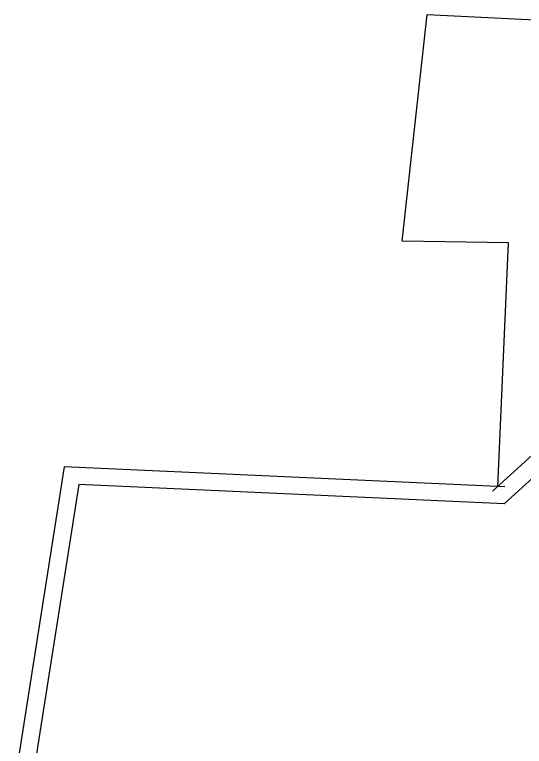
# Model space of a CAD drawing. Header units: millimetres. Extents: x -122 to 18470, y 1312 to 18486.
# Drawn here: x 4053 to 10033, y 9899 to 18486 of the extents above; entities that cross this region are included whole.
import ezdxf

# ---------------------------------------------------------------- set-up
doc = ezdxf.new("R2010")
doc.units = ezdxf.units.MM

msp = doc.modelspace()

# ---------------------------------------------------------------- linework, layer by layer
for p, q in [((8600.3, 15828.9), (8891.1, 18486.3)), ((8891.1, 18486.3), (14395.8, 18217.1)), ((9846.7, 15808.2), (8600.3, 15828.9)), ((9721, 12947.8), (9846.7, 15808.2))]:
    msp.add_line(p, q)
for points in [[(4604, 3046.2), (5843.4, 1405.9), (18470.4, 7700), (14395.8, 17193.9), (9659.9, 12892.3)], [(4763.6, 3166.8), (5902.9, 1659), (18212.1, 7794.7), (14322.7, 16857.3), (9794.4, 12744.2)], [(9803.5, 12944), (4634.6, 13179.3), (4053.2, 9472.2)], [(9794.4, 12744.2), (4804.5, 12971.4), (4250.8, 9441.2)]]:
    msp.add_lwpolyline(points)

doc.saveas('drawing.dxf')
